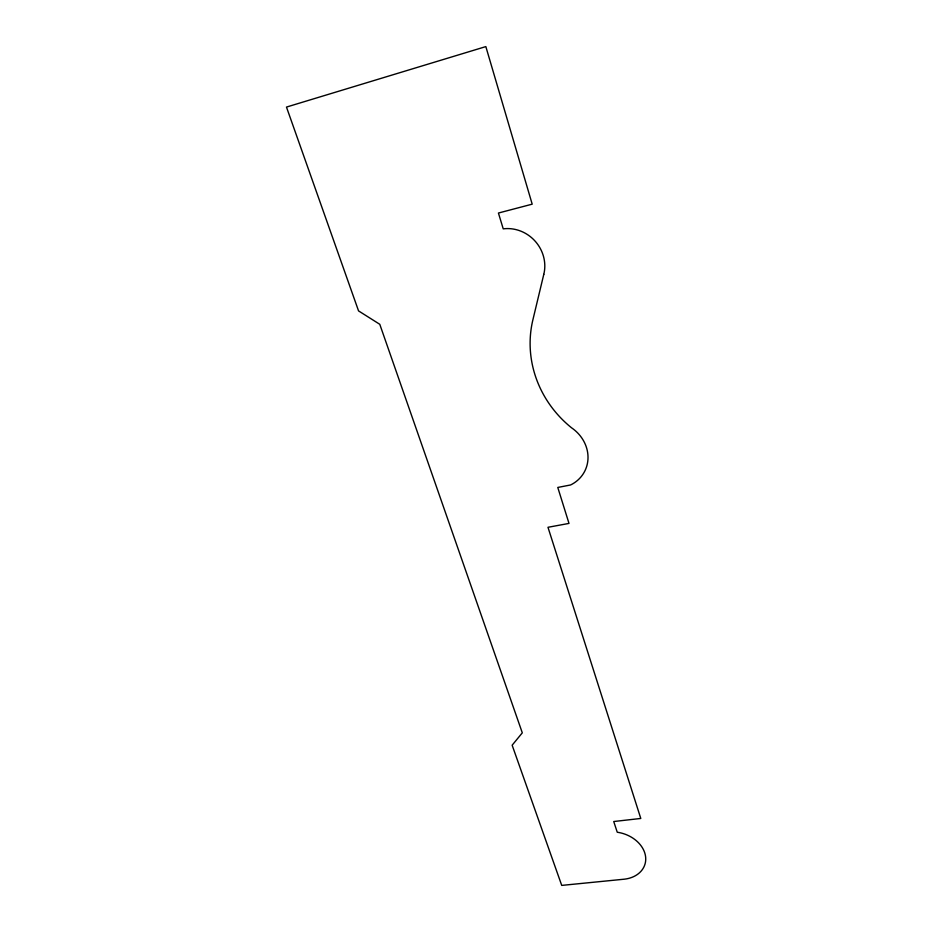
<?xml version="1.0" encoding="UTF-8"?>
<svg xmlns="http://www.w3.org/2000/svg" width="932" height="932" viewBox="0 0 932 932"><rect width="100%" height="100%" fill="white"/><g stroke="black" fill="none" stroke-linecap="round" stroke-linejoin="round"><path stroke-width="1.4" d="M543.787 274.369L532.731 320.48A111.7 105.875 20.3 0 0 571.537 427.788A36.767 33.156 26.1 0 1 570.594 484.966L557.779 487.448L568.998 523.411L547.981 527.291L640.785 818.459L613.734 821.523L617.252 832.241A29.987 23.137 16.6 0 1 645.503 856.042A29.987 23.137 16.6 0 1 624.522 879.167L561.728 885.4L512.146 745.204L522.304 732.843L379.778 324.301L358.552 310.904L286.474 107.075L485.84 46.6L532.195 204.166L498.422 213.032L503.233 228.853A36.197 33.936 47.5 0 1 543.787 274.369"/></g></svg>
